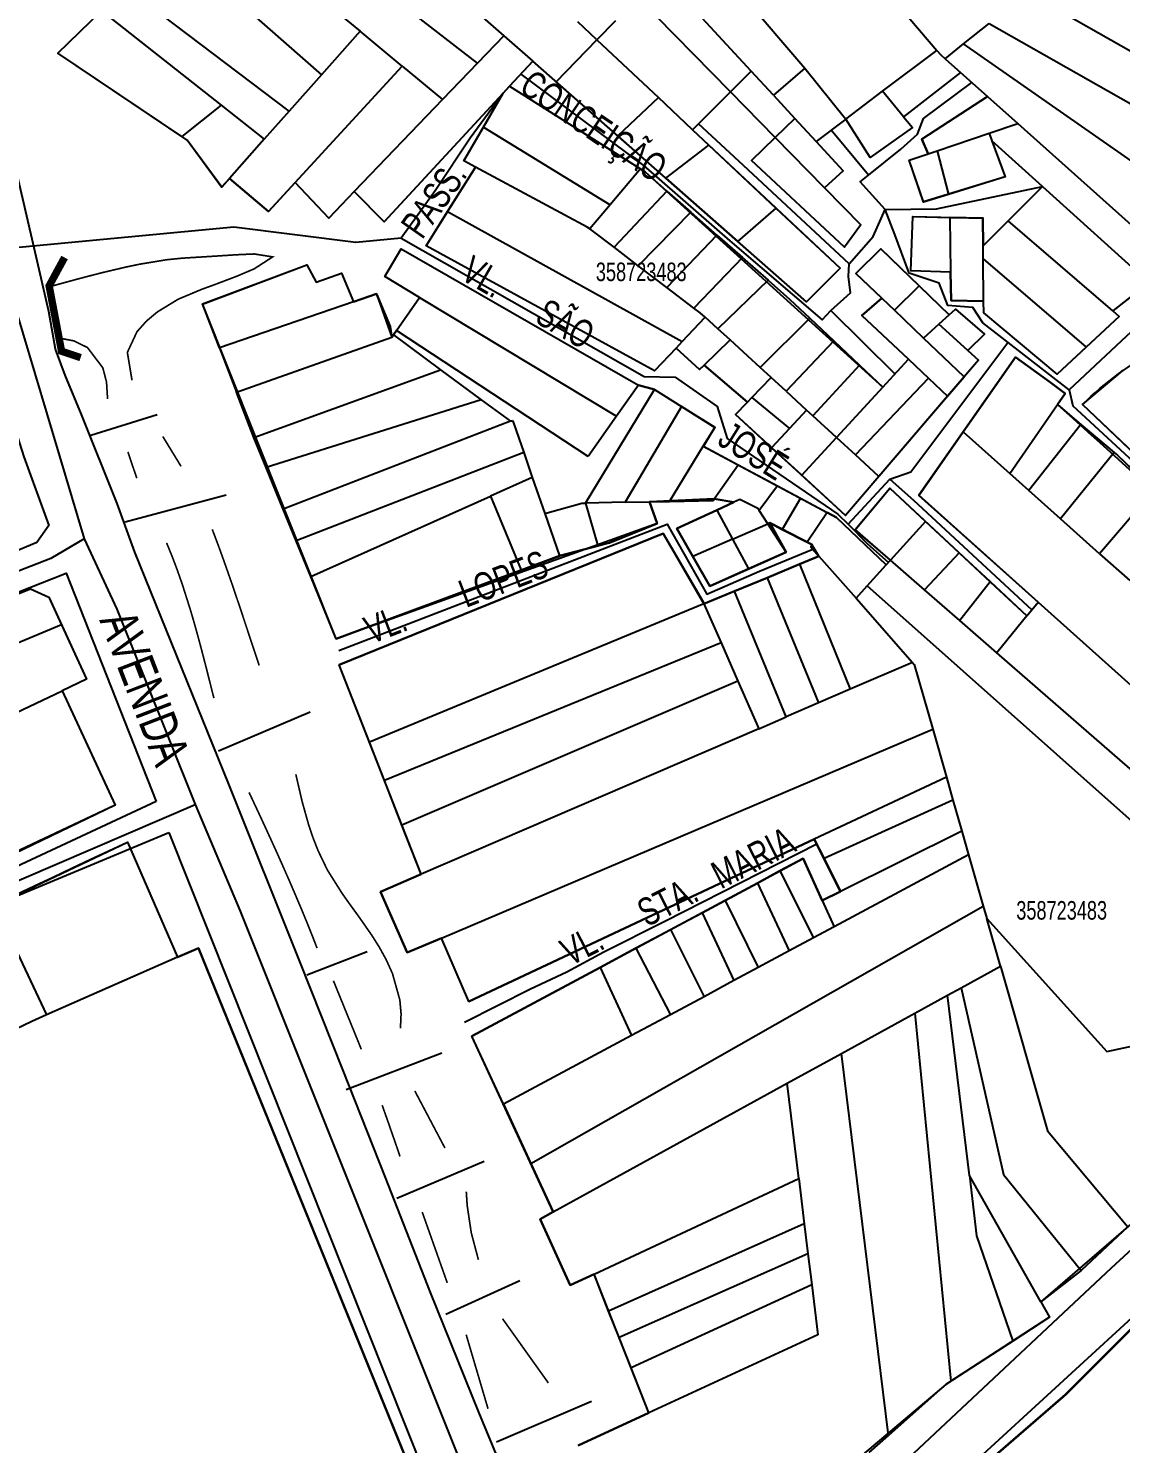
# Model space of a CAD drawing. Extents: x 199219 to 200475, y 4837288 to 4839440.
# Drawn here: x 199793.9 to 199911.7, y 4837743 to 4837895.6 of the extents above; entities that cross this region are included whole.
import ezdxf

# ---------------------------------------------------------------- set-up
doc = ezdxf.new("R2010")
doc.units = 0
doc.header["$LTSCALE"] = 3
doc.header["$MEASUREMENT"] = 0
for name, color, linetype in [('CD_MALHA_LOTES', 40, 'CONTINUOUS'), ('CD_TXT_QUADRA', 7, 'CONTINUOUS'), ('HD-CANAIS', 7, 'CONTINUOUS'), ('LM-LIM-SETOR-FISCAL', 7, 'CONTINUOUS'), ('RU-QUADRAS', 210, 'CONTINUOUS'), ('SV-EIXO-RUA-PAV', 20, 'CONTINUOUS'), ('SV-ESTIVAS', 7, 'CONTINUOUS'), ('SV-PONTE-BUEIRO', 7, 'CONTINUOUS'), ('SV-RUA-PAVIM-S-GUIA-C-GUIA', 7, 'CONTINUOUS'), ('SV-TXT-RUA-N-PAV-S-GUIA-C-GUIA', 7, 'CONTINUOUS'), ('SV-TXT-RUA-PAV-S-GUIA-C-GUIA', 7, 'CONTINUOUS')]:
    doc.layers.add(name, color=color, linetype=linetype)
doc.styles.add('ARIAL', font='ARIAL.TTF')
doc.linetypes.add('Limite', pattern='A,20,-3,[130,ltypeshp.shx,S=6.35,R=0,X=0,Y=0],-3,20', length=46)

msp = doc.modelspace()

# ---------------------------------------------------------------- linework, layer by layer
at = {"layer": 'CD_MALHA_LOTES', "linetype": 'Continuous'}
for p, q in [((199871.82, 4837890.97), (199835.11, 4837930.81)), ((199868.53, 4837920.59), (199891.84, 4837893.22)), ((199805.34, 4837908.33), (199825.46, 4837890.57)), ((199865.79, 4837905.15), (199877.6, 4837891.29)), ((199821.98, 4837886.65), (199801.97, 4837901.82)), ((199823.74, 4837900.14), (199829.63, 4837895.27)), ((199842.29, 4837891.82), (199832.35, 4837899.55)), ((199840.06, 4837899.25), (199845.14, 4837894.79)), ((199869.58, 4837888.74), (199859.61, 4837898.92)), ((199901.68, 4837899.43), (199925.31, 4837886)), ((199797.04, 4837892.93), (199801.77, 4837897.47)), ((199801.77, 4837897.47), (199814.66, 4837887.31)), ((199855.17, 4837894.35), (199853.11, 4837896.28)), ((199857.17, 4837896.41), (199855.17, 4837894.35)), ((199894.72, 4837893.91), (199897.49, 4837896.1)), ((199897.49, 4837896.1), (199923.02, 4837881.63)), ((199829.63, 4837895.27), (199825.46, 4837890.57)), ((199834.18, 4837891.52), (199829.63, 4837895.27)), ((199845.14, 4837894.79), (199842.29, 4837891.82)), ((199845.14, 4837894.79), (199848.26, 4837892.05)), ((199850.79, 4837889.83), (199855.17, 4837894.35)), ((199855.17, 4837894.35), (199861.81, 4837888.12)), ((199810.42, 4837883.92), (199797.04, 4837892.93)), ((199885.99, 4837888.8), (199891.84, 4837893.22)), ((199891.84, 4837893.22), (199892.26, 4837892.73)), ((199892.26, 4837892.73), (199892.72, 4837892.32)), ((199892.72, 4837892.32), (199894.72, 4837893.91)), ((199920.16, 4837876.15), (199894.72, 4837893.91)), ((199822.65, 4837878.96), (199834.18, 4837891.52)), ((199834.18, 4837891.52), (199838.54, 4837887.92)), ((199842.29, 4837891.82), (199838.54, 4837887.92)), ((199845.75, 4837889.34), (199848.26, 4837892.05)), ((199848.26, 4837892.05), (199850.79, 4837889.83)), ((199877.6, 4837891.29), (199874.22, 4837888.37)), ((199877.6, 4837891.29), (199882.02, 4837885.81)), ((199892.72, 4837892.32), (199894.39, 4837890.83)), ((199825.46, 4837890.57), (199821.98, 4837886.65)), ((199857.43, 4837883.99), (199850.79, 4837889.83)), ((199871.82, 4837890.97), (199869.58, 4837888.74)), ((199874.22, 4837888.37), (199871.82, 4837890.97)), ((199894.39, 4837890.83), (199888.25, 4837886.06)), ((199894.39, 4837890.83), (199897.3, 4837888.23)), ((199832.25, 4837874.74), (199845.06, 4837888.59)), ((199842.95, 4837884.95), (199845.06, 4837888.59)), ((199845.06, 4837888.59), (199845.75, 4837889.34)), ((199845.75, 4837889.34), (199859.88, 4837880.43)), ((199865.5, 4837884.66), (199869.58, 4837888.74)), ((199874.4, 4837883.82), (199869.58, 4837888.74)), ((199874.22, 4837888.37), (199876.51, 4837885.88)), ((199882.02, 4837885.81), (199885.99, 4837888.8)), ((199888.25, 4837886.06), (199885.99, 4837888.8)), ((199897.3, 4837888.23), (199890.23, 4837883.66)), ((199897.3, 4837888.23), (199900.55, 4837885.33)), ((199814.66, 4837887.31), (199810.42, 4837883.92)), ((199814.66, 4837887.31), (199819.31, 4837883.64)), ((199821.98, 4837886.65), (199819.31, 4837883.64)), ((199838.54, 4837887.92), (199829, 4837877.99)), ((199861.81, 4837888.12), (199857.43, 4837883.99)), ((199865.5, 4837884.66), (199861.81, 4837888.12)), ((199876.51, 4837885.88), (199874.4, 4837883.82)), ((199878.81, 4837883.39), (199876.51, 4837885.88)), ((199882.02, 4837885.81), (199878.81, 4837883.39)), ((199884.65, 4837881.66), (199882.02, 4837885.81)), ((199888.25, 4837886.06), (199889.2, 4837884.9)), ((199897.46, 4837884.28), (199900.55, 4837885.33)), ((199900.55, 4837885.33), (199917.18, 4837870.47)), ((199810.99, 4837883.54), (199810.42, 4837883.92)), ((199819.31, 4837883.64), (199815.55, 4837879.4)), ((199840.83, 4837881.3), (199842.95, 4837884.95)), ((199842.95, 4837884.95), (199856.61, 4837876.57)), ((199857.43, 4837883.99), (199862.6, 4837879.45)), ((199867.25, 4837883.01), (199865.5, 4837884.66)), ((199871.86, 4837881.35), (199874.4, 4837883.82)), ((199879.72, 4837878.38), (199874.4, 4837883.82)), ((199889.2, 4837884.9), (199884.65, 4837881.66)), ((199890.23, 4837883.66), (199890.9, 4837882.07)), ((199891.88, 4837882.4), (199897.46, 4837884.28)), ((199897.46, 4837884.28), (199897.76, 4837883.48)), ((199814.71, 4837878.46), (199810.99, 4837883.54)), ((199862.6, 4837879.45), (199867.25, 4837883.01)), ((199874.49, 4837876.22), (199867.25, 4837883.01)), ((199878.81, 4837883.39), (199881.73, 4837880.22)), ((199888.86, 4837881.38), (199890.9, 4837882.07)), ((199890.9, 4837882.07), (199891.88, 4837882.4)), ((199891.88, 4837882.4), (199893.08, 4837877.69)), ((199903.22, 4837878.53), (199897.76, 4837883.48)), ((199897.76, 4837883.48), (199899.21, 4837879.58)), ((199842.08, 4837880.63), (199839.08, 4837875.86)), ((199842.08, 4837880.63), (199840.83, 4837881.3)), ((199854.14, 4837874.16), (199842.08, 4837880.63)), ((199881.88, 4837871.98), (199871.86, 4837881.35)), ((199890.39, 4837876.87), (199888.86, 4837881.38)), ((199815.55, 4837879.4), (199814.71, 4837878.46)), ((199815.55, 4837879.4), (199819.77, 4837875.84)), ((199859.88, 4837880.43), (199856.61, 4837876.57)), ((199859.88, 4837880.43), (199860.37, 4837880.12)), ((199860.37, 4837880.12), (199862.73, 4837878.04)), ((199862.6, 4837879.45), (199870.37, 4837872.62)), ((199881.73, 4837880.22), (199879.72, 4837878.38)), ((199899.21, 4837879.58), (199893.08, 4837877.69)), ((199819.77, 4837875.84), (199822.65, 4837878.96)), ((199826.27, 4837875.14), (199822.65, 4837878.96)), ((199829, 4837877.99), (199826.27, 4837875.14)), ((199829, 4837877.99), (199832.25, 4837874.74)), ((199862.73, 4837878.04), (199857.02, 4837871.98)), ((199862.73, 4837878.04), (199865.31, 4837875.77)), ((199879.72, 4837878.38), (199883.63, 4837874.39)), ((199893.08, 4837877.69), (199890.39, 4837876.87)), ((199899.52, 4837874.83), (199903.22, 4837878.53)), ((199903.22, 4837878.53), (199914.68, 4837868.17)), ((199856.61, 4837876.57), (199854.4, 4837873.96)), ((199870.37, 4837872.62), (199874.49, 4837876.22)), ((199874.49, 4837876.22), (199881.41, 4837869.73)), ((199836.76, 4837872.15), (199839.08, 4837875.86)), ((199839.08, 4837875.86), (199864.37, 4837861.81)), ((199865.31, 4837875.77), (199859.62, 4837870)), ((199865.31, 4837875.77), (199868.11, 4837873.3)), ((199883.63, 4837874.39), (199881.88, 4837871.98)), ((199889.03, 4837869.46), (199889.26, 4837875.29)), ((199889.26, 4837875.29), (199893.22, 4837875.21)), ((199896.79, 4837875.14), (199893.22, 4837875.21)), ((199893.22, 4837875.21), (199893.32, 4837869.31)), ((199896.82, 4837872.14), (199896.79, 4837875.14)), ((199896.82, 4837872.14), (199899.52, 4837874.83)), ((199910.8, 4837865.13), (199899.52, 4837874.83)), ((199854.4, 4837873.96), (199854.14, 4837874.16)), ((199857.02, 4837871.98), (199854.4, 4837873.96)), ((199868.11, 4837873.3), (199862.72, 4837867.64)), ((199868.11, 4837873.3), (199870.86, 4837870.89)), ((199832.29, 4837868.84), (199834.06, 4837871.83)), ((199834.06, 4837871.83), (199859.66, 4837857.11)), ((199861.4, 4837858.66), (199836.76, 4837872.15)), ((199859.62, 4837870), (199857.02, 4837871.98)), ((199877.79, 4837866.11), (199870.37, 4837872.62)), ((199885.78, 4837871.82), (199883.11, 4837869.16)), ((199889.91, 4837867.84), (199885.78, 4837871.82)), ((199896.84, 4837870.75), (199896.82, 4837872.14)), ((199812.64, 4837865.87), (199823.9, 4837870.08)), ((199823.9, 4837870.08), (199824.89, 4837868.23)), ((199862.72, 4837867.64), (199859.62, 4837870)), ((199870.86, 4837870.89), (199865.64, 4837865.43)), ((199870.86, 4837870.89), (199873.63, 4837868.44)), ((199896.84, 4837870.75), (199907.93, 4837861.21)), ((199896.88, 4837866.18), (199896.84, 4837870.75)), ((199824.89, 4837868.23), (199827.62, 4837869.2)), ((199827.62, 4837869.2), (199828.92, 4837866.1)), ((199836.05, 4837866.58), (199832.29, 4837868.84)), ((199873.63, 4837868.44), (199868.21, 4837863.2)), ((199873.63, 4837868.44), (199875.95, 4837866.4)), ((199881.41, 4837869.73), (199877.79, 4837866.11)), ((199883.11, 4837869.16), (199885.89, 4837866.51)), ((199893.32, 4837869.31), (199889.03, 4837869.46)), ((199893.32, 4837869.31), (199893.37, 4837866.25)), ((199831.42, 4837866.96), (199828.92, 4837866.1)), ((199832.88, 4837863.46), (199831.42, 4837866.96)), ((199865.64, 4837865.43), (199862.72, 4837867.64)), ((199887.26, 4837865.2), (199889.91, 4837867.84)), ((199889.91, 4837867.84), (199893.18, 4837864.71)), ((199914.68, 4837868.17), (199910.8, 4837865.13)), ((199814.46, 4837861.13), (199812.64, 4837865.87)), ((199828.92, 4837866.1), (199814.46, 4837861.13)), ((199833.57, 4837863.01), (199836.05, 4837866.58)), ((199836.05, 4837866.58), (199857.3, 4837853.77)), ((199866.31, 4837864.92), (199865.64, 4837865.43)), ((199875.95, 4837866.4), (199878.12, 4837864.35)), ((199885.89, 4837866.51), (199883.75, 4837864.63)), ((199885.89, 4837866.51), (199887.26, 4837865.2)), ((199893.18, 4837864.71), (199893.86, 4837865.33)), ((199893.37, 4837866.25), (199896.88, 4837866.18)), ((199893.86, 4837865.33), (199896.98, 4837862.6)), ((199896.89, 4837864.91), (199896.88, 4837866.18)), ((199864.37, 4837861.81), (199866.84, 4837864.44)), ((199866.84, 4837864.44), (199866.31, 4837864.92)), ((199868.21, 4837863.2), (199866.84, 4837864.44)), ((199878.12, 4837864.35), (199872.79, 4837859.03)), ((199878.12, 4837864.35), (199880.73, 4837861.89)), ((199883.75, 4837864.63), (199888.76, 4837859.91)), ((199890.41, 4837862.2), (199887.26, 4837865.2)), ((199893.18, 4837864.71), (199892.06, 4837863.7)), ((199904.8, 4837858.3), (199896.89, 4837864.91)), ((199911.51, 4837864.52), (199907.93, 4837861.21)), ((199910.8, 4837865.13), (199911.51, 4837864.52)), ((199816.3, 4837856.36), (199833.07, 4837862.29)), ((199833.07, 4837862.29), (199832.88, 4837863.46)), ((199833.07, 4837862.29), (199833.24, 4837862.54)), ((199833.57, 4837863.01), (199833.24, 4837862.54)), ((199833.24, 4837862.54), (199838.32, 4837858.78)), ((199854.23, 4837849.43), (199833.57, 4837863.01)), ((199869.53, 4837862), (199868.21, 4837863.2)), ((199892.06, 4837863.7), (199890.41, 4837862.2)), ((199894.79, 4837858.02), (199890.41, 4837862.2)), ((199895.17, 4837860.86), (199892.06, 4837863.7)), ((199896.98, 4837862.6), (199895.17, 4837860.86)), ((199814.46, 4837861.13), (199816.3, 4837856.36)), ((199863.71, 4837861.11), (199861.4, 4837858.66)), ((199864.37, 4837861.81), (199863.71, 4837861.11)), ((199863.71, 4837861.11), (199866.24, 4837858.79)), ((199866.75, 4837859.29), (199869.53, 4837862)), ((199871.46, 4837860.25), (199869.53, 4837862)), ((199880.73, 4837861.89), (199875.57, 4837856.47)), ((199880.73, 4837861.89), (199883.5, 4837859.29)), ((199895.17, 4837860.86), (199896.32, 4837859.8)), ((199907.93, 4837861.21), (199904.8, 4837858.3)), ((199866.24, 4837858.79), (199866.75, 4837859.29)), ((199866.75, 4837859.29), (199871.4, 4837855.29)), ((199872.79, 4837859.03), (199871.46, 4837860.25)), ((199883.5, 4837859.29), (199878.46, 4837853.82)), ((199883.5, 4837859.29), (199886.01, 4837856.92)), ((199886.01, 4837856.92), (199888.76, 4837859.91)), ((199888.76, 4837859.91), (199890.92, 4837857.87)), ((199900.33, 4837860.14), (199894.69, 4837852.07)), ((199896.32, 4837859.8), (199894.79, 4837858.02)), ((199903.94, 4837857.51), (199900.33, 4837860.14)), ((199818.17, 4837851.49), (199838.32, 4837858.78)), ((199838.32, 4837858.78), (199842.71, 4837855.54)), ((199871.87, 4837855.78), (199873.96, 4837857.95)), ((199873.96, 4837857.95), (199872.79, 4837859.03)), ((199875.57, 4837856.47), (199873.96, 4837857.95)), ((199883.06, 4837849.59), (199890.92, 4837857.87)), ((199890.92, 4837857.87), (199893, 4837855.92)), ((199893, 4837855.92), (199894.79, 4837858.02)), ((199907.54, 4837855.04), (199911.81, 4837858.62)), ((199818.17, 4837851.49), (199816.3, 4837856.36)), ((199853.94, 4837844.4), (199861.39, 4837856.65)), ((199859.66, 4837857.11), (199857.3, 4837853.77)), ((199861.39, 4837856.65), (199859.66, 4837857.11)), ((199861.39, 4837856.65), (199864.31, 4837854.82)), ((199875.57, 4837856.47), (199877.78, 4837854.44)), ((199886.01, 4837856.92), (199881, 4837851.48)), ((199905.68, 4837856.23), (199903.94, 4837857.51)), ((199904.84, 4837855.02), (199905.68, 4837856.23)), ((199842.71, 4837855.54), (199819.5, 4837848.23)), ((199842.71, 4837855.54), (199845.85, 4837853.22)), ((199864.31, 4837854.82), (199858.23, 4837844.49)), ((199867.91, 4837852.57), (199864.31, 4837854.82)), ((199870.11, 4837853.95), (199871.4, 4837855.29)), ((199871.4, 4837855.29), (199871.87, 4837855.78)), ((199871.87, 4837855.78), (199875.95, 4837852.45)), ((199893, 4837855.92), (199885.59, 4837847.27)), ((199899.69, 4837847.6), (199904.84, 4837855.02)), ((199904.84, 4837855.02), (199907.36, 4837852.89)), ((199914.44, 4837848.49), (199907.54, 4837855.04)), ((199845.85, 4837853.22), (199821.33, 4837843.76)), ((199845.85, 4837853.22), (199846.08, 4837853.31)), ((199846.08, 4837853.31), (199846.22, 4837852.95)), ((199857.3, 4837853.77), (199854.23, 4837849.43)), ((199874.02, 4837850.37), (199870.11, 4837853.95)), ((199877.78, 4837854.44), (199875.95, 4837852.45)), ((199878.46, 4837853.82), (199877.78, 4837854.44)), ((199881, 4837851.48), (199878.46, 4837853.82)), ((199846.22, 4837852.95), (199847.29, 4837849.86)), ((199866.65, 4837850.53), (199867.91, 4837852.57)), ((199875.95, 4837852.45), (199874.02, 4837850.37)), ((199894.69, 4837852.07), (199889.9, 4837845.24)), ((199894.69, 4837852.07), (199899.69, 4837847.6)), ((199907.36, 4837852.89), (199901.75, 4837845.76)), ((199907.36, 4837852.89), (199910.95, 4837849.87)), ((199819.5, 4837848.23), (199818.17, 4837851.49)), ((199863, 4837844.59), (199866.65, 4837850.53)), ((199866.65, 4837850.53), (199870.4, 4837848.52)), ((199874.02, 4837850.37), (199877.26, 4837847.42)), ((199877.26, 4837847.42), (199881, 4837851.48)), ((199881, 4837851.48), (199883.06, 4837849.59)), ((199847.29, 4837849.86), (199822.73, 4837840.34)), ((199847.29, 4837849.86), (199848.21, 4837847.16)), ((199867.82, 4837844.85), (199870.4, 4837848.52)), ((199870.4, 4837848.52), (199874.65, 4837846.25)), ((199885.59, 4837847.27), (199883.06, 4837849.59)), ((199910.95, 4837849.87), (199905.16, 4837842.72)), ((199910.95, 4837849.87), (199911.32, 4837849.56)), ((199911.32, 4837849.56), (199915.24, 4837845.81)), ((199821.33, 4837843.76), (199819.5, 4837848.23)), ((199848.21, 4837847.16), (199843.7, 4837845.15)), ((199848.21, 4837847.16), (199849.55, 4837843.28)), ((199882, 4837843.08), (199877.26, 4837847.42)), ((199885.59, 4837847.27), (199882, 4837843.08)), ((199901.75, 4837845.76), (199899.69, 4837847.6)), ((199874.65, 4837846.25), (199872.69, 4837843.59)), ((199874.65, 4837846.25), (199877.14, 4837844.92)), ((199883.03, 4837841.54), (199886.76, 4837846.01)), ((199886.76, 4837846.01), (199890.61, 4837842.43)), ((199905.16, 4837842.72), (199901.75, 4837845.76)), ((199915.24, 4837845.81), (199909.39, 4837838.94)), ((199824.31, 4837836.48), (199843.7, 4837845.15)), ((199843.7, 4837845.15), (199847, 4837837.17)), ((199849.55, 4837843.28), (199853.55, 4837844.4)), ((199853.55, 4837844.4), (199853.94, 4837844.4)), ((199858.23, 4837844.49), (199853.94, 4837844.4)), ((199853.94, 4837844.4), (199855.28, 4837839.79)), ((199858.23, 4837844.49), (199860.85, 4837844.54)), ((199860.85, 4837844.54), (199863, 4837844.59)), ((199860.85, 4837844.54), (199861.68, 4837842.21)), ((199867.7, 4837844.68), (199863, 4837844.59)), ((199867.82, 4837844.85), (199867.7, 4837844.68)), ((199869.94, 4837844.49), (199867.82, 4837844.85)), ((199868.12, 4837843.65), (199869.94, 4837844.49)), ((199870.59, 4837844.79), (199869.94, 4837844.49)), ((199872.54, 4837843.82), (199870.59, 4837844.79)), ((199877.14, 4837844.92), (199875.17, 4837841.57)), ((199877.14, 4837844.92), (199880.01, 4837843.38)), ((199889.9, 4837845.24), (199902.75, 4837833.72)), ((199822.73, 4837840.34), (199821.33, 4837843.76)), ((199849.55, 4837843.28), (199851.13, 4837838.7)), ((199863.81, 4837841.67), (199868.12, 4837843.65)), ((199868.12, 4837843.65), (199869.81, 4837840.51)), ((199872.69, 4837843.59), (199872.54, 4837843.82)), ((199873.61, 4837842.17), (199872.69, 4837843.59)), ((199880.01, 4837843.38), (199877.86, 4837840.2)), ((199881.01, 4837842.85), (199880.01, 4837843.38)), ((199886.38, 4837837.76), (199881.01, 4837842.85)), ((199890.61, 4837842.43), (199886.82, 4837838.24)), ((199890.61, 4837842.43), (199894.24, 4837839.04)), ((199909.39, 4837838.94), (199905.16, 4837842.72)), ((199827.38, 4837826.95), (199862.31, 4837841.12)), ((199861.68, 4837842.21), (199856.54, 4837840.12)), ((199862.31, 4837841.12), (199866.63, 4837833.75)), ((199865.53, 4837838.64), (199863.81, 4837841.67)), ((199869.81, 4837840.51), (199873.61, 4837842.17)), ((199873.81, 4837842.26), (199873.61, 4837842.17)), ((199873.61, 4837842.17), (199875.6, 4837839.1)), ((199875.17, 4837841.57), (199873.81, 4837842.26)), ((199877.86, 4837840.2), (199875.17, 4837841.57)), ((199886.82, 4837838.24), (199883.03, 4837841.54)), ((199824.31, 4837836.48), (199822.73, 4837840.34)), ((199855.28, 4837839.79), (199851.28, 4837838.76)), ((199856.54, 4837840.12), (199855.28, 4837839.79)), ((199869.81, 4837840.51), (199865.53, 4837838.64)), ((199869.81, 4837840.51), (199871.54, 4837837.31)), ((199877.86, 4837840.2), (199878.37, 4837839.93)), ((199878.37, 4837839.93), (199878.24, 4837839.68)), ((199878.24, 4837839.68), (199879.12, 4837838.68)), ((199851.13, 4837838.7), (199847, 4837837.17)), ((199851.28, 4837838.76), (199851.13, 4837838.7)), ((199867.34, 4837835.46), (199865.53, 4837838.64)), ((199875.6, 4837839.1), (199871.54, 4837837.31)), ((199873.53, 4837836.36), (199877.02, 4837837.81)), ((199877.02, 4837837.81), (199879.12, 4837838.68)), ((199877.02, 4837837.81), (199882.49, 4837824.33)), ((199879.12, 4837838.68), (199883.12, 4837834.14)), ((199886.38, 4837837.76), (199886.82, 4837838.24)), ((199890.5, 4837835.05), (199886.82, 4837838.24)), ((199894.24, 4837839.04), (199890.5, 4837835.05)), ((199894.24, 4837839.04), (199897.58, 4837835.93)), ((199909.39, 4837838.94), (199912.63, 4837836.05)), ((199827.07, 4837829.75), (199824.31, 4837836.48)), ((199847, 4837837.17), (199827.07, 4837829.75)), ((199871.54, 4837837.31), (199867.34, 4837835.46)), ((199870.02, 4837834.91), (199873.53, 4837836.36)), ((199873.53, 4837836.36), (199879.07, 4837822.86)), ((199884.33, 4837835.47), (199886.38, 4837837.76)), ((199775.61, 4837827.93), (199794.1, 4837835.15)), ((199794.1, 4837835.15), (199796.09, 4837834.27)), ((199870.02, 4837834.91), (199866.72, 4837833.54)), ((199875.6, 4837821.36), (199870.02, 4837834.91)), ((199883.12, 4837834.14), (199884.33, 4837835.47)), ((199935.5, 4837789.97), (199884.33, 4837835.47)), ((199894.3, 4837831.74), (199890.5, 4837835.05)), ((199897.58, 4837835.93), (199894.3, 4837831.74)), ((199897.58, 4837835.93), (199901.55, 4837832.23)), ((199796.09, 4837834.27), (199797.45, 4837831.29)), ((199866.72, 4837833.54), (199830.65, 4837818.61)), ((199866.63, 4837833.75), (199866.72, 4837833.54)), ((199866.72, 4837833.54), (199868.57, 4837829.33)), ((199883.12, 4837834.14), (199889.2, 4837827.23)), ((199901.55, 4837832.23), (199902.75, 4837833.72)), ((199902.75, 4837833.72), (199943.06, 4837797.58)), ((199898.32, 4837828.24), (199894.3, 4837831.74)), ((199901.55, 4837832.23), (199898.32, 4837828.24)), ((199797.45, 4837831.29), (199777.67, 4837823.01)), ((199797.45, 4837831.29), (199800.15, 4837825.4)), ((199868.57, 4837829.33), (199832.26, 4837814.49)), ((199868.57, 4837829.33), (199870.37, 4837825.21)), ((199889.2, 4837827.23), (199882.49, 4837824.33)), ((199889.2, 4837827.23), (199889.39, 4837827.01)), ((199938.66, 4837793.15), (199898.32, 4837828.24)), ((199830.65, 4837818.61), (199827.38, 4837826.95)), ((199889.39, 4837827.01), (199891.39, 4837820.01)), ((199780.53, 4837816.15), (199797.52, 4837824.16)), ((199800.15, 4837825.4), (199797.52, 4837824.16)), ((199797.52, 4837824.16), (199803.21, 4837811.83)), ((199870.37, 4837825.21), (199834.14, 4837809.69)), ((199870.37, 4837825.21), (199872.62, 4837820.08)), ((199882.49, 4837824.33), (199879.07, 4837822.86)), ((199879.07, 4837822.86), (199875.6, 4837821.36)), ((199872.62, 4837820.08), (199875.6, 4837821.36)), ((199872.62, 4837820.08), (199836.22, 4837804.38)), ((199838.41, 4837797.5), (199891.39, 4837820.01)), ((199891.39, 4837820.01), (199892.87, 4837814.85)), ((199832.26, 4837814.49), (199830.65, 4837818.61)), ((199834.14, 4837809.69), (199832.26, 4837814.49)), ((199892.87, 4837814.85), (199878.62, 4837808.17)), ((199892.87, 4837814.85), (199893.57, 4837812.38)), ((199803.21, 4837811.83), (199784.09, 4837802.62)), ((199893.57, 4837812.38), (199879.67, 4837806.07)), ((199893.57, 4837812.38), (199894.53, 4837809.02)), ((199836.22, 4837804.38), (199834.14, 4837809.69)), ((199894.53, 4837809.02), (199881.43, 4837802.54)), ((199894.53, 4837809.02), (199895.25, 4837806.49)), ((199790.24, 4837801.04), (199804.55, 4837807.85)), ((199804.55, 4837807.85), (199809.94, 4837795.44)), ((199878.62, 4837808.17), (199841.35, 4837790.68)), ((199879.67, 4837806.07), (199878.62, 4837808.17)), ((199874.92, 4837804.74), (199877.42, 4837806.08)), ((199877.42, 4837806.08), (199879.47, 4837801.57)), ((199881.43, 4837802.54), (199879.67, 4837806.07)), ((199895.25, 4837806.49), (199880.77, 4837798.72)), ((199895.25, 4837806.49), (199896.84, 4837800.94)), ((199836.22, 4837804.38), (199831.83, 4837802.49)), ((199872.48, 4837803.43), (199874.92, 4837804.74)), ((199874.92, 4837804.74), (199878.53, 4837797.52)), ((199869.01, 4837801.57), (199872.48, 4837803.43)), ((199872.48, 4837803.43), (199875.9, 4837796.11)), ((199831.83, 4837802.49), (199834.72, 4837795.93)), ((199866.52, 4837800.24), (199869.01, 4837801.57)), ((199869.01, 4837801.57), (199872.57, 4837794.32)), ((199879.47, 4837801.57), (199881.43, 4837802.54)), ((199879.47, 4837801.57), (199880.77, 4837798.72)), ((199790.24, 4837801.04), (199795.84, 4837789.22)), ((199848.05, 4837773.21), (199896.84, 4837800.94)), ((199863.11, 4837798.41), (199866.52, 4837800.24)), ((199866.52, 4837800.24), (199869.94, 4837792.91)), ((199896.84, 4837800.94), (199897.22, 4837799.61)), ((199897.22, 4837799.61), (199910.17, 4837785.26)), ((199898.69, 4837794.47), (199897.22, 4837799.61)), ((199859.38, 4837796.41), (199863.11, 4837798.41)), ((199863.11, 4837798.41), (199866.73, 4837791.18)), ((199880.77, 4837798.72), (199878.53, 4837797.52)), ((199834.72, 4837795.93), (199838.41, 4837797.5)), ((199841.35, 4837790.68), (199838.41, 4837797.5)), ((199878.53, 4837797.52), (199875.9, 4837796.11)), ((199809.94, 4837795.44), (199795.84, 4837789.22)), ((199812.2, 4837796.43), (199809.94, 4837795.44)), ((199845.1, 4837715.55), (199812.2, 4837796.43)), ((199855.51, 4837794.34), (199859.38, 4837796.41)), ((199859.38, 4837796.41), (199863.1, 4837789.24)), ((199875.9, 4837796.11), (199872.57, 4837794.32)), ((199841.69, 4837786.92), (199855.51, 4837794.34)), ((199855.51, 4837794.34), (199858.91, 4837786.99)), ((199872.57, 4837794.32), (199869.94, 4837792.91)), ((199894.45, 4837792.14), (199898.69, 4837794.47)), ((199898.69, 4837794.47), (199903.76, 4837776.73)), ((199869.94, 4837792.91), (199866.73, 4837791.18)), ((199893, 4837791.34), (199894.45, 4837792.14)), ((199894.45, 4837792.14), (199899.02, 4837772)), ((199866.73, 4837791.18), (199863.1, 4837789.24)), ((199889.46, 4837789.4), (199893, 4837791.34)), ((199895.34, 4837771.89), (199893, 4837791.34)), ((199795.84, 4837789.22), (199794.24, 4837788.51)), ((199863.1, 4837789.24), (199858.91, 4837786.99)), ((199881.55, 4837785.05), (199889.46, 4837789.4)), ((199889.46, 4837789.4), (199893.35, 4837749.72)), ((199794.24, 4837788.51), (199790.62, 4837786.79)), ((199845.1, 4837779.58), (199841.69, 4837786.92)), ((199858.91, 4837786.99), (199845.1, 4837779.58)), ((199910.17, 4837785.26), (199917.81, 4837786.94)), ((199875.7, 4837781.84), (199881.55, 4837785.05)), ((199886.61, 4837743.86), (199881.55, 4837785.05)), ((199850.47, 4837767.99), (199875.7, 4837781.84)), ((199876.95, 4837771.56), (199875.7, 4837781.84)), ((199845.1, 4837779.58), (199848.05, 4837773.21)), ((199903.76, 4837776.73), (199912.44, 4837766.37)), ((199848.05, 4837773.21), (199850.47, 4837767.99)), ((199854.87, 4837761.27), (199876.95, 4837771.56)), ((199876.95, 4837771.56), (199877.54, 4837766.69)), ((199895.34, 4837771.89), (199896.12, 4837765.39)), ((199903.04, 4837758.27), (199895.34, 4837771.89)), ((199899.02, 4837772), (199907.4, 4837761.67)), ((199850.47, 4837767.99), (199849.04, 4837767.2)), ((199849.04, 4837767.2), (199852.29, 4837760.07)), ((199877.54, 4837766.69), (199856.44, 4837757.29)), ((199877.54, 4837766.69), (199877.93, 4837763.45)), ((199912.44, 4837766.37), (199907.4, 4837761.67)), ((199896.12, 4837765.39), (199900.03, 4837754.05)), ((199877.93, 4837763.45), (199857.58, 4837754.42)), ((199877.93, 4837763.45), (199878.34, 4837760.12)), ((199907.4, 4837761.67), (199903.04, 4837758.27)), ((199852.29, 4837760.07), (199854.87, 4837761.27)), ((199856.44, 4837757.29), (199854.87, 4837761.27)), ((199878.34, 4837760.12), (199858.87, 4837751.15)), ((199878.34, 4837760.12), (199878.99, 4837754.72)), ((199857.58, 4837754.42), (199856.44, 4837757.29)), ((199903.04, 4837758.27), (199903.98, 4837756.61)), ((199903.98, 4837756.61), (199900.03, 4837754.05)), ((199858.87, 4837751.15), (199857.58, 4837754.42)), ((199878.99, 4837754.72), (199860.78, 4837746.31)), ((199900.03, 4837754.05), (199893.35, 4837749.72)), ((199860.78, 4837746.31), (199858.87, 4837751.15)), ((199892.8, 4837749.36), (199886.61, 4837743.86)), ((199893.35, 4837749.72), (199892.8, 4837749.36)), ((199860.78, 4837746.31), (199853.17, 4837742.79)), ((199884.55, 4837742.03), (199886.61, 4837743.86))]:
    msp.add_line(p, q, dxfattribs=at)
at = {"layer": 'HD-CANAIS', "const_width": 0.18}
for points in [[(199796.122802, 4837867.725284), (199798.899248, 4837868.484249), (199800.373379, 4837868.876033), (199801.880375, 4837869.261229), (199804.359389, 4837869.846135), (199805.865444, 4837870.161074), (199808.758506, 4837870.639326), (199810.474667, 4837870.812466), (199813.472018, 4837870.995871), (199816.285085, 4837871.177464), (199818.221762, 4837871.264281), (199820.216627, 4837870.949051), (199818.220641, 4837869.661633), (199816.412253, 4837868.891172), (199814.038636, 4837867.988575), (199812.586015, 4837867.460297), (199810.026948, 4837866.387835), (199807.784076, 4837865.019036), (199806.598163, 4837864.026094), (199805.581051, 4837862.883824), (199804.541857, 4837860.650588), (199805.045129, 4837857.642687)], [(199797.175728, 4837862.199803), (199798.763044, 4837861.89534), (199800.237238, 4837861.17642), (199801.895332, 4837858.992118), (199802.295497, 4837857.454445), (199802.409741, 4837855.619757)], [(199808.363589, 4837851.584451), (199810.334388, 4837848.361748)], [(199804.59829, 4837849.919694), (199805.557885, 4837847.087762)], [(199813.693768, 4837841.577287), (199814.225193, 4837840.174055), (199814.741963, 4837838.765737), (199815.739506, 4837835.936612), (199816.529673, 4837833.611049), (199817.475916, 4837830.76415), (199818.283211, 4837828.317884), (199818.755349, 4837826.89412)], [(199808.7718, 4837840.112305), (199809.342006, 4837838.723269), (199809.875483, 4837837.32124), (199810.449736, 4837835.690478), (199811.357984, 4837832.831873), (199811.777864, 4837831.391376), (199812.179767, 4837829.945346), (199812.59903, 4837828.374505), (199812.975171, 4837826.921599), (199813.344556, 4837825.467624), (199813.872742, 4837823.371724)], [(199822.707625, 4837815.164086), (199823.381832, 4837812.24736), (199824.083459, 4837809.743433), (199824.564684, 4837808.313711), (199825.113058, 4837806.914135), (199826.124415, 4837804.819703), (199827.714954, 4837802.293558), (199828.58606, 4837801.070341), (199829.473124, 4837799.850616), (199830.900223, 4837797.805607), (199831.704868, 4837796.526483), (199832.43185, 4837795.213273), (199833.12914, 4837793.679586), (199833.924657, 4837790.829225), (199834.06095, 4837789.32707), (199833.989011, 4837787.76755)], [(199817.665188, 4837813.207792), (199818.936005, 4837810.490357), (199819.565593, 4837809.1288), (199820.481183, 4837807.123436), (199821.096276, 4837805.7553), (199822.155332, 4837803.349735), (199823.329203, 4837800.589098), (199823.899899, 4837799.2019), (199824.458487, 4837797.809619), (199825.004005, 4837796.411881)], [(199826.764069, 4837792.895863), (199829.773721, 4837785.505595)], [(199835.541803, 4837781.017984), (199838.788158, 4837774.862928)], [(199832.017594, 4837779.485327), (199832.518657, 4837778.071476), (199833.461012, 4837775.367095), (199833.947091, 4837773.948033)], [(199841.089625, 4837770.161673), (199841.189668, 4837768.656413), (199841.629097, 4837765.718322), (199842.39636, 4837762.821557)], [(199836.339942, 4837767.951979), (199839.040427, 4837760.325007)], [(199844.997857, 4837756.457876), (199849.942284, 4837749.528343)], [(199841.077901, 4837754.739082), (199843.438157, 4837746.739143)]]:
    msp.add_lwpolyline(points, dxfattribs=at)
at = {"layer": 'LM-LIM-SETOR-FISCAL', "linetype": 'Limite', "ltscale": 0.1, "const_width": 0.25}
msp.add_lwpolyline([(200043.405647, 4837877.242148), (200000, 4837836.768573), (199982.436891, 4837820.953928), (199959.408427, 4837797.737755), (199946.133187, 4837788.683969), (199905.795739, 4837748.34652), (199896.466782, 4837740.269297), (199873.52578, 4837717.084998), (199855.36856, 4837704.79733), (199875.542652, 4837650.528207), (199901.761994, 4837580.946108)], dxfattribs=at)
at = {"layer": 'RU-QUADRAS', "color": 6, "linetype": 'Continuous'}
for points in [[(199907.54, 4837855.04, -0.0700221347), (199915.72, 4837861.06), (199925.66, 4837871.17), (199924.01, 4837873.08), (199940.06, 4837893.79), (199939.12, 4837894.8), (199951.37, 4837910.62), (199975.51, 4837892.95), (200000, 4837867.55), (200008.7, 4837857.68), (199992.88, 4837846.46), (199993.97, 4837845.32), (199982.9, 4837836.86), (199985.08, 4837834.34), (199968.75, 4837821.97), (199970.51, 4837820.08), (199960.54, 4837810.92), (199932.65, 4837840.8), (199936.88, 4837845.08), (199934.58, 4837847.5), (199924.92, 4837838.53)], [(199670.55, 4837777.58), (199670.81, 4837778.99), (199681.87, 4837784.92), (199739.57, 4837811.98, -0.0289970859), (199794.1, 4837835.15), (199796.09, 4837834.27), (199800.15, 4837825.4), (199797.52, 4837824.16), (199803.21, 4837811.83), (199682.98, 4837755.11), (199680.76, 4837755.36), (199670.98, 4837775.87)]]:
    msp.add_lwpolyline(points, format="xyb", close=True, dxfattribs=at)
for points in [[(199916.88, 4837869.89), (199910.8, 4837865.13), (199911.51, 4837864.52), (199904.8, 4837858.3), (199896.89, 4837864.91), (199896.88, 4837866.18), (199893.37, 4837866.25), (199893.32, 4837869.31), (199889.03, 4837869.46), (199889.26, 4837875.29), (199896.79, 4837875.14), (199896.82, 4837872.14), (199903.22, 4837878.53), (199897.76, 4837883.48), (199899.21, 4837879.58), (199890.39, 4837876.87), (199888.86, 4837881.38), (199890.9, 4837882.07), (199890.23, 4837883.66), (199897.3, 4837888.23), (199894.39, 4837890.83), (199888.25, 4837886.06), (199889.2, 4837884.9), (199884.65, 4837881.66), (199882.02, 4837885.81), (199878.81, 4837883.39), (199881.73, 4837880.22), (199879.72, 4837878.38), (199883.63, 4837874.39), (199881.88, 4837871.98), (199871.86, 4837881.35), (199874.4, 4837883.82), (199869.58, 4837888.74), (199865.5, 4837884.66), (199881.41, 4837869.73), (199877.79, 4837866.11), (199848.26, 4837892.05), (199845.75, 4837889.34), (199845.06, 4837888.59), (199832.25, 4837874.74), (199829, 4837877.99), (199826.27, 4837875.14), (199822.65, 4837878.96), (199819.77, 4837875.84), (199815.55, 4837879.4), (199814.71, 4837878.46), (199810.99, 4837883.54), (199797.04, 4837892.93), (199801.77, 4837897.47)], [(199919.29, 4837772.31), (199903.04, 4837758.27), (199903.98, 4837756.61), (199892.8, 4837749.36), (199863.76, 4837724.86)]]:
    msp.add_lwpolyline(points, dxfattribs=at)
msp.add_lwpolyline([(199845.06, 4837888.59), (199845.75, 4837889.34), (199860.37, 4837880.12), (199886.01, 4837856.92), (199888.76, 4837859.91), (199883.75, 4837864.63), (199885.89, 4837866.51), (199883.11, 4837869.16), (199885.78, 4837871.82), (199893.18, 4837864.71), (199893.86, 4837865.33), (199896.98, 4837862.6), (199895.17, 4837860.86), (199896.32, 4837859.8), (199882, 4837843.08), (199870.11, 4837853.95), (199871.4, 4837855.29), (199866.75, 4837859.29), (199866.24, 4837858.79), (199863.71, 4837861.11), (199861.4, 4837858.66), (199836.76, 4837872.15), (199842.08, 4837880.63), (199840.83, 4837881.3)], close=True, dxfattribs=at)
for points in [[(199853.17, 4837742.79), (199860.78, 4837746.31), (199854.87, 4837761.27), (199852.29, 4837760.07), (199849.04, 4837767.2), (199850.47, 4837767.99), (199841.69, 4837786.92), (199877.42, 4837806.08), (199879.47, 4837801.57), (199881.43, 4837802.54), (199878.62, 4837808.17), (199841.35, 4837790.68), (199838.41, 4837797.5), (199834.72, 4837795.93), (199831.83, 4837802.49), (199836.22, 4837804.38), (199827.38, 4837826.95), (199862.31, 4837841.12), (199866.72, 4837833.54), (199879.12, 4837838.68), (199878.37, 4837839.93), (199873.81, 4837842.26), (199875.6, 4837839.1), (199867.34, 4837835.46), (199863.81, 4837841.67), (199869.94, 4837844.49), (199867.82, 4837844.85), (199860.85, 4837844.54), (199861.68, 4837842.21), (199827.07, 4837829.75), (199812.64, 4837865.87), (199823.9, 4837870.08), (199824.89, 4837868.23), (199827.62, 4837869.2), (199828.92, 4837866.1), (199831.42, 4837866.96), (199833.07, 4837862.29), (199836.05, 4837866.58), (199832.29, 4837868.84), (199834.06, 4837871.83), (199859.66, 4837857.11), (199861.39, 4837856.65), (199867.91, 4837852.57), (199866.65, 4837850.53), (199881.01, 4837842.85), (199886.38, 4837837.76), (199886.82, 4837838.24), (199883.03, 4837841.54), (199886.76, 4837846.01), (199901.55, 4837832.23), (199902.75, 4837833.72), (199889.9, 4837845.24), (199900.33, 4837860.14), (199905.68, 4837856.23), (199904.84, 4837855.02, -0.0233664366), (199955.2, 4837806.01)], [(199648.28, 4837737.78), (199655.45, 4837738.72), (199677.16, 4837745.89, -0.0069455049), (199804.55, 4837807.85), (199809.94, 4837795.44), (199812.2, 4837796.43), (199845.1, 4837715.55), (199843.57, 4837704.4), (199851.94, 4837684.17), (199856.25, 4837685.94), (199862.34, 4837672.26), (199858.28, 4837670.99), (199888.21, 4837593.93)]]:
    msp.add_lwpolyline(points, format="xyb", dxfattribs=at)
at = {"layer": 'SV-EIXO-RUA-PAV'}
for points in [[(200000, 4837869.116455), (199992.642921, 4837877.264855), (199980.998287, 4837889.463995), (199974.109587, 4837896.230248), (199966.581121, 4837902.032806), (199959.187702, 4837907.023364), (199951.424613, 4837911.829086), (199946.434056, 4837912.013921), (199933.310738, 4837892.051692), (199921.111598, 4837873.013639), (199922.035775, 4837871.35012), (199912.287466, 4837862.41302), (199906.090888, 4837856.60009), (199896.787903, 4837863.822071), (199895.701472, 4837865.505303), (199893.015773, 4837865.717332), (199892.096981, 4837868.120327), (199888.845871, 4837869.180471), (199887.290993, 4837873.350373), (199886.266187, 4837876.07141)], [(199783.114632, 4837902.536736), (199790.523873, 4837871.746945), (199799.870762, 4837840.543283), (199803.403333, 4837832.9591), (199811.84932, 4837811.913678), (199816.699883, 4837800.405478), (199824.657461, 4837780.511533), (199841.229725, 4837739.080874), (199855.672529, 4837704.349369), (199863.855302, 4837681.261887), (199873.559825, 4837656.278671), (199879.858495, 4837639.815252), (199882.39297, 4837633.778894), (199898.530258, 4837593.93)], [(199846.974195, 4837890.664116), (199860.211944, 4837880.796123), (199869.49862, 4837872.684267), (199879.481262, 4837864.162454), (199880.400054, 4837865.151922), (199882.505301, 4837867.072315), (199882.308314, 4837868.827089), (199882.37899, 4837870.205277), (199884.98039, 4837873.147533), (199886.266187, 4837876.07141), (199883.580487, 4837879.039815), (199884.452867, 4837879.743347), (199887.962418, 4837882.573629), (199889.764663, 4837884.199184), (199890.380583, 4837885.860487), (199895.605521, 4837889.741317)], [(199845.056146, 4837888.590415), (199841.498732, 4837883.733174), (199837.731657, 4837878.069416), (199834.086174, 4837872.963986), (199829.163117, 4837872.516435), (199816.024506, 4837874.170559), (199790.523873, 4837871.746945)], [(199882.37899, 4837870.205277), (199871.000106, 4837880.806722), (199866.147826, 4837885.306103)], [(199884.452867, 4837879.743347), (199880.451601, 4837884.62284)], [(199886.266187, 4837876.07141), (199891.814276, 4837876.142086), (199903.223237, 4837878.533766)], [(199834.086174, 4837872.963986), (199860.287384, 4837858.060984), (199863.625711, 4837857.970759), (199868.136964, 4837854.812882), (199869.219665, 4837851.38433), (199881.15426, 4837843.21474), (199882.257186, 4837842.136261), (199884.317237, 4837840.051763), (199886.61163, 4837838.006518)], [(199880.400054, 4837865.151922), (199887.307106, 4837858.325185)], [(199882.257186, 4837842.136261), (199886.763603, 4837846.995487), (199889.036993, 4837847.786232), (199899.492036, 4837861.722831)], [(199906.090888, 4837856.60009), (199906.483088, 4837854.883766), (199926.027187, 4837836.886323), (199940.790714, 4837821.70098), (199948.945806, 4837813.264679), (199961.320808, 4837801.003955)], [(199886.763603, 4837846.995487), (199889.333522, 4837844.722097), (199902.065131, 4837832.876423)], [(199827.351758, 4837828.498961), (199862.760359, 4837842.125305), (199867.037241, 4837834.566165), (199872.706595, 4837837.052724), (199878.467778, 4837839.42117)], [(199799.870762, 4837840.543283), (199796.30268, 4837838.419425), (199778.802091, 4837831.623079), (199754.675065, 4837821.088744), (199704.891835, 4837797.641353), (199666.747347, 4837778.356723), (199666.747347, 4837776.997454), (199679.42779, 4837751.831116)], [(200000, 4837836.390869), (199965.374214, 4837804.712234), (199961.320808, 4837801.003955), (199934.444834, 4837776.415388), (199928.972554, 4837771.331802), (199922.46573, 4837765.456125), (199917.217077, 4837760.553803), (199883.73482, 4837729.845236), (199865.114382, 4837712.724793), (199858.883151, 4837707.7116), (199855.672529, 4837704.349369)], [(199679.42779, 4837751.831116), (199683.950596, 4837752.785473), (199789.506335, 4837802.31384), (199811.84932, 4837811.913678)], [(199878.894241, 4837807.621518), (199862.51266, 4837799.278936), (199855.930832, 4837795.988022), (199851.939723, 4837793.817419), (199848.018634, 4837791.996913), (199840.883808, 4837788.4087)]]:
    msp.add_lwpolyline(points, dxfattribs=at)
at = {"layer": 'SV-ESTIVAS'}
for points in [[(199800.617187, 4837851.742076), (199807.747649, 4837853.967971)], [(199804.321259, 4837842.393704), (199815.21007, 4837845.297962)], [(199814.375169, 4837817.699891), (199824.271541, 4837821.90188)], [(199823.899925, 4837793.535231), (199830.393597, 4837796.065892)], [(199828.133151, 4837781.188324), (199838.442729, 4837785.120882)], [(199833.601066, 4837769.458763), (199843.012943, 4837773.45769)], [(199838.892598, 4837756.935472), (199846.862229, 4837760.575103)], [(199844.360513, 4837743.177491), (199854.590451, 4837747.56445)]]:
    msp.add_lwpolyline(points, dxfattribs=at)
at = {"layer": 'SV-PONTE-BUEIRO', "const_width": 0.8}
msp.add_lwpolyline([(199797.771443, 4837870.880574), (199796.107956, 4837867.827054), (199797.446293, 4837860.773903), (199799.498286, 4837860.089906)], dxfattribs=at)
at = {"layer": 'SV-RUA-PAVIM-S-GUIA-C-GUIA'}
for points in [[(199733.352997, 4838018.431959), (199752.434158, 4837970.401637), (199772.559789, 4837918.892638), (199775.514331, 4837910.042412), (199778.732125, 4837898.701024), (199782.262376, 4837886.518904), (199785.270317, 4837874.96181), (199788.376273, 4837865.027857), (199793.377689, 4837849.397498), (199796.069304, 4837841.975953), (199794.787868, 4837840.142594), (199791.855933, 4837838.925368), (199777.893738, 4837833.883885), (199733.848025, 4837812.473427), (199672.203964, 4837783.60968), (199665.614281, 4837780.056766), (199664.46964, 4837779.082788), (199665.29086, 4837775.243051), (199676.507492, 4837752.461097)], [(199914.683037, 4837868.169798), (199910.803711, 4837865.132319), (199911.511622, 4837864.523715), (199907.930495, 4837861.206696), (199904.796368, 4837858.303711), (199896.89, 4837864.912639), (199896.878065, 4837866.182909), (199893.37052, 4837866.248349), (199893.318542, 4837869.309548), (199889.032967, 4837869.461462), (199889.258708, 4837875.291813), (199893.218293, 4837875.213695), (199896.79, 4837875.14323), (199896.823613, 4837872.142897), (199899.518672, 4837874.834269), (199903.223237, 4837878.533766), (199897.758839, 4837883.475636), (199899.212073, 4837879.577712), (199893.075821, 4837877.691967), (199890.389805, 4837876.866521), (199888.857581, 4837881.380369), (199890.898445, 4837882.069511), (199890.229471, 4837883.655033), (199897.302613, 4837888.225239), (199894.388318, 4837890.828692), (199888.25147, 4837886.055588), (199889.199581, 4837884.904148), (199884.650779, 4837881.662305), (199882.020695, 4837885.80749), (199878.812169, 4837883.385086), (199881.73049, 4837880.218089), (199879.724897, 4837878.381507), (199883.632518, 4837874.390637), (199881.88, 4837871.98), (199871.86, 4837881.35), (199874.396186, 4837883.823742), (199869.584595, 4837888.737839), (199865.497078, 4837884.656307), (199867.249921, 4837883.011487), (199874.48757, 4837876.219877), (199881.406935, 4837869.726935), (199877.78859, 4837866.10859), (199870.371586, 4837872.623807), (199862.600157, 4837879.450358), (199857.4308, 4837883.991205), (199850.786826, 4837889.827381), (199848.256284, 4837892.05025), (199845.749766, 4837889.340323), (199859.877384, 4837880.430671), (199860.37, 4837880.12), (199862.727057, 4837878.044337), (199865.312272, 4837875.767755), (199868.110626, 4837873.30348), (199870.855421, 4837870.886369), (199873.630537, 4837868.442557), (199875.95, 4837866.4), (199878.12171, 4837864.352152), (199880.731067, 4837861.891617), (199883.495079, 4837859.285248), (199886.00844, 4837856.915235), (199888.763473, 4837859.906349), (199883.74732, 4837864.6283), (199885.885579, 4837866.506771), (199883.105392, 4837869.155195), (199885.778403, 4837871.820154), (199889.911279, 4837867.842989), (199893.17577, 4837864.706608), (199893.860366, 4837865.327372), (199896.980392, 4837862.599349), (199895.165596, 4837860.856284), (199896.317725, 4837859.800372), (199894.793469, 4837858.021056), (199892.995646, 4837855.922398), (199885.585075, 4837847.271791), (199881.995567, 4837843.081638), (199877.258047, 4837847.415009), (199874.022001, 4837850.374995), (199870.112703, 4837853.950798), (199871.399148, 4837855.290182), (199866.748162, 4837859.288089), (199866.237672, 4837858.791329), (199863.711916, 4837861.112293), (199861.40426, 4837858.660177), (199836.7582, 4837872.154598), (199839.082188, 4837875.859896), (199842.075323, 4837880.632063), (199840.831535, 4837881.29929), (199842.947547, 4837884.951249), (199845.056146, 4837888.590415), (199832.247585, 4837874.742415), (199829.002087, 4837877.987913), (199826.265012, 4837875.137769), (199822.647732, 4837878.962775), (199819.774483, 4837875.835241), (199815.548791, 4837879.400434), (199814.712443, 4837878.457941), (199810.99, 4837883.54), (199810.424423, 4837883.920719)], [(199856.860973, 4837712.205986), (199855.966865, 4837714.221584), (199854.307371, 4837717.732365), (199842.460418, 4837746.373574), (199837.236637, 4837759.284721), (199832.390981, 4837771.702685), (199827.830567, 4837783.231087), (199823.12934, 4837794.966299), (199815.483293, 4837814.098922), (199805.349311, 4837839.105474), (199803.433623, 4837844.352077), (199799.611723, 4837853.943378), (199797.826977, 4837858.207361), (199796.800974, 4837860.984045), (199796.083082, 4837865.048668), (199794.594724, 4837871.452517), (199791.787402, 4837883.576314)], [(199812.63981, 4837865.868494), (199823.895776, 4837870.079549), (199824.89, 4837868.23), (199827.62, 4837869.2), (199828.915392, 4837866.098461), (199831.42, 4837866.96), (199832.88, 4837863.46), (199833.07, 4837862.29), (199833.224995, 4837862.513361), (199833.241517, 4837862.537171), (199833.57, 4837863.01), (199836.046102, 4837866.578824), (199832.291849, 4837868.84214), (199834.056339, 4837871.827126), (199859.66, 4837857.11), (199861.39, 4837856.65), (199864.310054, 4837854.821943), (199867.910033, 4837852.571378), (199866.65466, 4837850.528662), (199870.404499, 4837848.522876), (199874.645948, 4837846.254127), (199877.139993, 4837844.920064), (199880.01, 4837843.38), (199881.01, 4837842.85), (199886.384967, 4837837.755466), (199886.823337, 4837838.241006), (199883.034196, 4837841.537036), (199886.763362, 4837846.012035), (199890.606045, 4837842.430742), (199894.24068, 4837839.043346), (199897.578555, 4837835.932522), (199901.546028, 4837832.234929), (199902.747714, 4837833.719939), (199889.904251, 4837845.236221), (199894.685434, 4837852.068965), (199900.332165, 4837860.138658), (199903.935636, 4837857.506458), (199905.681773, 4837856.23097), (199904.839665, 4837855.018436), (199907.361662, 4837852.894139), (199910.949642, 4837849.871956), (199911.32, 4837849.56), (199915.237825, 4837845.812419)], [(199914.439928, 4837848.488069), (199907.53992, 4837855.043076), (199911.93, 4837858.72)], [(199827.066098, 4837829.749269), (199847.002184, 4837837.168094), (199851.28, 4837838.76), (199855.281207, 4837839.794533), (199856.54, 4837840.12), (199861.677311, 4837842.210662), (199860.849719, 4837844.544895), (199863.003543, 4837844.587647), (199867.697403, 4837844.680818), (199867.815826, 4837844.848889), (199869.943671, 4837844.493038), (199868.116467, 4837843.653512), (199863.805606, 4837841.672846), (199865.528522, 4837838.639838), (199867.336706, 4837835.456728), (199871.542109, 4837837.308776), (199875.60335, 4837839.097336), (199873.608911, 4837842.172096), (199873.81, 4837842.26), (199875.170884, 4837841.56584), (199877.86, 4837840.2), (199878.37, 4837839.93), (199878.24, 4837839.68), (199879.123163, 4837838.676442), (199877.021523, 4837837.806667), (199873.529981, 4837836.361673), (199870.018722, 4837834.908519), (199866.72043, 4837833.543503), (199866.63, 4837833.75), (199862.313234, 4837841.117644), (199827.381502, 4837826.947857)], [(199678.662669, 4837748.677627), (199788.646565, 4837800.385045), (199809.007087, 4837808.878761)], [(199809.007087, 4837808.878761), (199851.579258, 4837702.132323), (199886.788499, 4837611.616451), (199894.416411, 4837593.93)], [(199841.350368, 4837790.678833), (199878.622162, 4837808.165676), (199879.6709, 4837806.068201), (199881.434604, 4837802.540792), (199879.474428, 4837801.570667), (199877.421305, 4837806.080013), (199874.916374, 4837804.737253), (199872.483802, 4837803.433281), (199869.008438, 4837801.570323), (199866.521567, 4837800.237243), (199863.107203, 4837798.406984), (199859.375152, 4837796.40643), (199855.512725, 4837794.335989), (199841.686428, 4837786.924446)], [(199928.60503, 4837778.449921), (199910.644208, 4837761.918379), (199862.783917, 4837717.066677)]]:
    msp.add_lwpolyline(points, dxfattribs=at)
msp.add_lwpolyline([(199807.664858, 4837812.244296), (199683.316993, 4837754.225994), (199681.45343, 4837754.512114), (199679.548436, 4837756.102265), (199670.793466, 4837775.611471), (199670.307998, 4837777.612045), (199670.679531, 4837779.197554), (199672.051125, 4837780.211164), (199707.290041, 4837797.169146), (199758.361607, 4837821.26105), (199797.934255, 4837836.833756)], close=True, dxfattribs=at)

# ---------------------------------------------------------------- texts
at = {"layer": 'CD_TXT_QUADRA', "linetype": 'Continuous', "style": 'ARIAL', "width": 0.7}
for p in [(199855.062986, 4837868.336895), (199900.4, 4837799.49)]:
    msp.add_text('358723483', height=2, dxfattribs=at).set_placement(p)
at = {"layer": 'SV-TXT-RUA-N-PAV-S-GUIA-C-GUIA', "style": 'ARIAL', "width": 0.7}
for s, rotation, p in [('VL.      SÃO', 330, (199840.305453, 4837868.619229)), ('JOSÉ', 328, (199868.030659, 4837850.795883))]:
    msp.add_text(s, height=3, rotation=rotation, dxfattribs=at).set_placement(p)
at = {"layer": 'SV-TXT-RUA-PAV-S-GUIA-C-GUIA', "style": 'ARIAL', "width": 0.7}
for s, height, rotation, p in [('CONCEIÇÃO', 3, 326, (199846.636996, 4837888.805809)), ('PASS.', 3, 55, (199836.339986, 4837872.728022)), ('VL.        LOPES', 3, 21, (199830.863269, 4837829.179793)), ('AVENIDA', 4, 291, (199801.49173, 4837831.793983)), ('VL.      STA.   MARIA', 3, 27, (199852.294691, 4837794.44128))]:
    msp.add_text(s, height=height, rotation=rotation, dxfattribs=at).set_placement(p)

doc.saveas('drawing.dxf')
